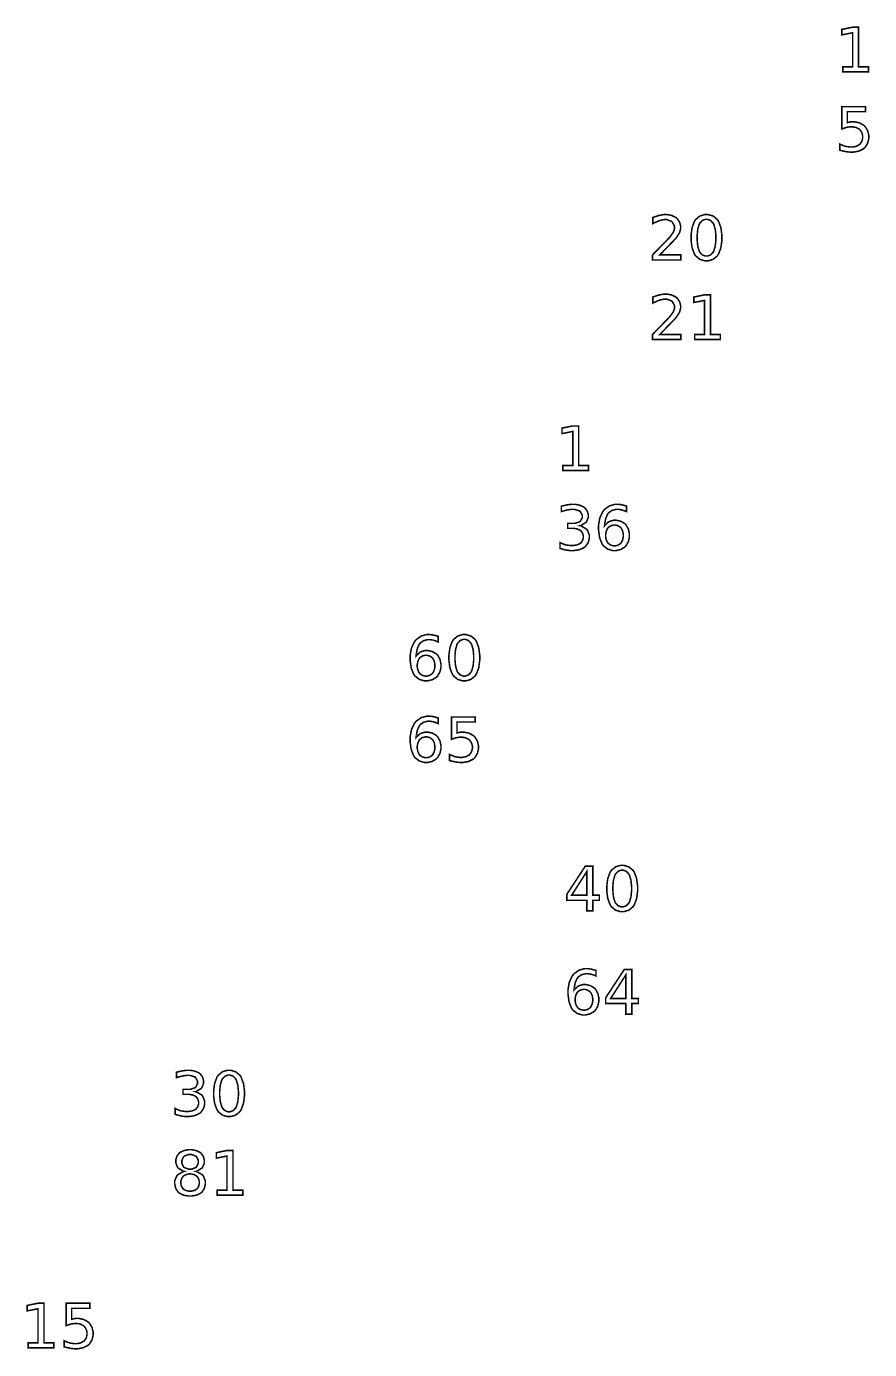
# Model space of a CAD drawing. Extents: x 0.2 to 50.1, y 1.6 to 26.7.
# Drawn here: x 6.41 to 12.15, y 15.24 to 24.24 of the extents above; entities that cross this region are included whole.
import ezdxf

# ---------------------------------------------------------------- set-up
doc = ezdxf.new("R2010")
doc.units = 0
doc.layers.get('0').update_dxf_attribs({"linetype": 'CONTINUOUS'})

msp = doc.modelspace()

# ---------------------------------------------------------------- linework, layer by layer
at = {"color": 1, "const_width": 0.010417}
for points in [[(11.9679, 23.9618), (12.0352, 23.9618), (12.0352, 24.1935), (11.962, 24.179), (11.962, 24.2162), (12.0347, 24.2311), (12.0757, 24.2311), (12.0757, 23.9618), (12.1428, 23.9618), (12.1428, 23.9272), (11.9679, 23.9272), (11.9679, 23.9618)], [(11.9612, 23.6911), (12.1226, 23.6911), (12.1226, 23.6564), (11.9989, 23.6564), (11.9989, 23.5819), (12.0004, 23.5825), (12.0152, 23.5862), (12.0167, 23.5865), (12.0182, 23.5868), (12.0305, 23.5881), (12.0347, 23.5881), (12.0461, 23.5881), (12.0802, 23.5811), (12.1102, 23.5647), (12.1152, 23.56), (12.1202, 23.5554), (12.1375, 23.5274), (12.145, 23.4954), (12.145, 23.4847), (12.145, 23.4739), (12.1373, 23.4413), (12.1195, 23.4132), (12.1144, 23.4086), (12.1093, 23.404), (12.0776, 23.3882), (12.0407, 23.3814), (12.0284, 23.3814), (12.0187, 23.3814), (11.9926, 23.3842), (11.9894, 23.3847), (11.9861, 23.3853), (11.9519, 23.3933), (11.9483, 23.3944), (11.9483, 23.4357), (11.9514, 23.434), (11.9831, 23.4217), (11.9863, 23.4207), (11.9896, 23.42), (12.0181, 23.416), (12.0276, 23.416), (12.0354, 23.416), (12.059, 23.4206), (12.0797, 23.4314), (12.0831, 23.4344), (12.0865, 23.4375), (12.0985, 23.4564), (12.1037, 23.4776), (12.1037, 23.4847), (12.1037, 23.4918), (12.0985, 23.5132), (12.0865, 23.5318), (12.0831, 23.5349), (12.0797, 23.5381), (12.059, 23.5489), (12.0354, 23.5536), (12.0276, 23.5536), (12.0193, 23.5536), (11.9973, 23.5506), (11.9946, 23.5499), (11.9919, 23.5493), (11.964, 23.5399), (11.9612, 23.5386), (11.9612, 23.6911)], [(10.723, 22.6821), (10.8664, 22.6821), (10.8664, 22.6476), (10.6737, 22.6476), (10.6737, 22.6821), (10.6776, 22.6861), (10.7012, 22.7106), (10.7306, 22.7404), (10.7373, 22.7472), (10.744, 22.754), (10.7702, 22.7807), (10.7863, 22.7978), (10.7881, 22.7997), (10.7913, 22.8033), (10.8143, 22.8347), (10.8157, 22.8372), (10.8169, 22.8399), (10.8237, 22.8606), (10.8237, 22.8674), (10.8237, 22.8772), (10.8093, 22.9044), (10.8065, 22.9069), (10.8037, 22.9094), (10.7726, 22.9224), (10.7623, 22.9224), (10.7521, 22.9224), (10.725, 22.9167), (10.7215, 22.9156), (10.7179, 22.9144), (10.6797, 22.8975), (10.6757, 22.8951), (10.6757, 22.9367), (10.6798, 22.9383), (10.7183, 22.9508), (10.7219, 22.9517), (10.7255, 22.9525), (10.7526, 22.9568), (10.7616, 22.9568), (10.7721, 22.9568), (10.8039, 22.9508), (10.832, 22.9371), (10.8367, 22.9332), (10.8414, 22.9293), (10.8578, 22.9057), (10.8649, 22.8792), (10.8649, 22.8703), (10.8649, 22.8614), (10.8589, 22.8375), (10.8578, 22.8346), (10.8566, 22.8318), (10.8354, 22.7989), (10.8324, 22.7951), (10.8315, 22.7942), (10.8216, 22.7838), (10.8044, 22.7658), (10.7998, 22.7611), (10.7953, 22.7564), (10.767, 22.7272), (10.7312, 22.6906), (10.723, 22.6821)], [(11.0408, 22.9568), (11.052, 22.9568), (11.0859, 22.9467), (11.1144, 22.9232), (11.1189, 22.9164), (11.1234, 22.9097), (11.1391, 22.8669), (11.1458, 22.816), (11.1458, 22.799), (11.1458, 22.7822), (11.1391, 22.7315), (11.1234, 22.6887), (11.1189, 22.6821), (11.1144, 22.6754), (11.0859, 22.6518), (11.052, 22.6417), (11.0408, 22.6417), (11.0295, 22.6417), (10.9958, 22.6518), (10.9673, 22.6754), (10.9629, 22.6821), (10.9584, 22.6887), (10.9427, 22.7315), (10.936, 22.7822), (10.936, 22.799), (10.936, 22.816), (10.9427, 22.8669), (10.9584, 22.9097), (10.9629, 22.9164), (10.9673, 22.9232), (10.9958, 22.9467), (11.0295, 22.9568), (11.0408, 22.9568)], [(11.0408, 22.9243), (11.0338, 22.9243), (11.013, 22.9164), (10.9957, 22.8982), (10.9931, 22.8931), (10.9904, 22.8878), (10.9811, 22.8539), (10.9772, 22.8128), (10.9772, 22.799), (10.9772, 22.7854), (10.9811, 22.7446), (10.9904, 22.7107), (10.9931, 22.7056), (10.9957, 22.7003), (11.013, 22.6821), (11.0338, 22.6743), (11.0408, 22.6743), (11.0478, 22.6743), (11.0688, 22.6821), (11.0861, 22.7003), (11.0888, 22.7056), (11.0914, 22.7107), (11.1008, 22.7446), (11.1048, 22.7854), (11.1048, 22.799), (11.1048, 22.8128), (11.1008, 22.8539), (11.0914, 22.8878), (11.0888, 22.8931), (11.0861, 22.8982), (11.0688, 22.9164), (11.0478, 22.9243), (11.0408, 22.9243)], [(10.723, 22.1408), (10.8664, 22.1408), (10.8664, 22.1064), (10.6737, 22.1064), (10.6737, 22.1408), (10.6776, 22.145), (10.7012, 22.1693), (10.7306, 22.1992), (10.7373, 22.206), (10.744, 22.2128), (10.7702, 22.2396), (10.7863, 22.2565), (10.7881, 22.2585), (10.7913, 22.2622), (10.8143, 22.2935), (10.8157, 22.2961), (10.8169, 22.2986), (10.8237, 22.3193), (10.8237, 22.3263), (10.8237, 22.3361), (10.8093, 22.3632), (10.8065, 22.3657), (10.8037, 22.3683), (10.7726, 22.3811), (10.7623, 22.3811), (10.7521, 22.3811), (10.725, 22.3756), (10.7215, 22.3744), (10.7179, 22.3733), (10.6797, 22.3563), (10.6757, 22.354), (10.6757, 22.3954), (10.6798, 22.3971), (10.7183, 22.4096), (10.7219, 22.4104), (10.7255, 22.4112), (10.7526, 22.4157), (10.7616, 22.4157), (10.7721, 22.4157), (10.8039, 22.4097), (10.832, 22.396), (10.8367, 22.3919), (10.8414, 22.3881), (10.8578, 22.3646), (10.8649, 22.3379), (10.8649, 22.329), (10.8649, 22.3201), (10.8589, 22.2962), (10.8578, 22.2935), (10.8566, 22.2907), (10.8354, 22.2578), (10.8324, 22.254), (10.8315, 22.2529), (10.8216, 22.2425), (10.8044, 22.2246), (10.7998, 22.2199), (10.7953, 22.2153), (10.767, 22.186), (10.7312, 22.1493), (10.723, 22.1408)], [(10.9601, 22.1408), (11.0273, 22.1408), (11.0273, 22.3726), (10.9542, 22.3582), (10.9542, 22.3954), (11.0269, 22.4103), (11.0679, 22.4103), (11.0679, 22.1408), (11.135, 22.1408), (11.135, 22.1064), (10.9601, 22.1064), (10.9601, 22.1408)], [(10.0638, 21.2493), (10.1311, 21.2493), (10.1311, 21.4811), (10.0579, 21.4665), (10.0579, 21.5039), (10.1306, 21.5186), (10.1717, 21.5186), (10.1717, 21.2493), (10.2387, 21.2493), (10.2387, 21.2149), (10.0638, 21.2149), (10.0638, 21.2493)], [(10.1812, 20.8401), (10.1861, 20.839), (10.2244, 20.8172), (10.2272, 20.8139), (10.23, 20.8106), (10.2439, 20.7761), (10.2439, 20.7646), (10.2439, 20.7547), (10.2361, 20.7247), (10.218, 20.699), (10.2129, 20.695), (10.2077, 20.6908), (10.1755, 20.6765), (10.1376, 20.6704), (10.125, 20.6704), (10.1152, 20.6704), (10.0891, 20.6736), (10.0857, 20.6743), (10.0824, 20.675), (10.0474, 20.6842), (10.0438, 20.6854), (10.0438, 20.7251), (10.0467, 20.7235), (10.078, 20.7108), (10.0814, 20.7099), (10.0847, 20.709), (10.1141, 20.7049), (10.1239, 20.7049), (10.1324, 20.7049), (10.1579, 20.7088), (10.1794, 20.7176), (10.1827, 20.7201), (10.1861, 20.7228), (10.1979, 20.7389), (10.2029, 20.7582), (10.2029, 20.7646), (10.2029, 20.7706), (10.1982, 20.7885), (10.1872, 20.804), (10.184, 20.8065), (10.1809, 20.809), (10.1616, 20.8179), (10.1392, 20.8217), (10.1317, 20.8217), (10.0964, 20.8217), (10.0964, 20.8556), (10.1335, 20.8556), (10.145, 20.8556), (10.177, 20.8657), (10.1797, 20.8676), (10.1824, 20.8697), (10.196, 20.8944), (10.196, 20.9026), (10.196, 20.9115), (10.182, 20.9364), (10.1793, 20.9385), (10.1765, 20.9406), (10.1429, 20.951), (10.1317, 20.951), (10.1227, 20.951), (10.0987, 20.9479), (10.0955, 20.9474), (10.0922, 20.9467), (10.0568, 20.9371), (10.053, 20.9358), (10.053, 20.9725), (10.0569, 20.9736), (10.0934, 20.9817), (10.0968, 20.9822), (10.1002, 20.9828), (10.1266, 20.9856), (10.1354, 20.9856), (10.1459, 20.9856), (10.1773, 20.9801), (10.2049, 20.9678), (10.2094, 20.9643), (10.214, 20.9607), (10.2299, 20.9393), (10.2368, 20.9149), (10.2368, 20.9068), (10.2368, 20.8961), (10.2246, 20.8671), (10.2222, 20.8642), (10.2198, 20.8614), (10.1857, 20.8412), (10.1812, 20.8401)], [(10.4966, 20.9733), (10.4966, 20.9358), (10.494, 20.9371), (10.4678, 20.9464), (10.4652, 20.9471), (10.4626, 20.9478), (10.4413, 20.951), (10.4341, 20.951), (10.4251, 20.951), (10.3981, 20.9442), (10.3754, 20.9281), (10.3718, 20.9235), (10.3683, 20.9189), (10.3551, 20.889), (10.348, 20.8499), (10.3475, 20.8406), (10.3495, 20.8435), (10.3745, 20.866), (10.3775, 20.8675), (10.3805, 20.869), (10.4082, 20.8769), (10.4174, 20.8769), (10.4276, 20.8769), (10.4583, 20.87), (10.4852, 20.8539), (10.4897, 20.8492), (10.4941, 20.8446), (10.5097, 20.8165), (10.5164, 20.7844), (10.5164, 20.7737), (10.5164, 20.7632), (10.5094, 20.7315), (10.4932, 20.7033), (10.4886, 20.6986), (10.484, 20.6939), (10.4564, 20.6775), (10.4253, 20.6704), (10.415, 20.6704), (10.4034, 20.6704), (10.3685, 20.6806), (10.339, 20.704), (10.3343, 20.7108), (10.3296, 20.7175), (10.3134, 20.7601), (10.3065, 20.8108), (10.3065, 20.8278), (10.3065, 20.844), (10.315, 20.8925), (10.3349, 20.9354), (10.3406, 20.9425), (10.3463, 20.9497), (10.3806, 20.9747), (10.4194, 20.9856), (10.4324, 20.9856), (10.4402, 20.9856), (10.461, 20.9831), (10.4637, 20.9825), (10.4663, 20.9819), (10.4938, 20.9744), (10.4966, 20.9733)], [(10.415, 20.8444), (10.4088, 20.8444), (10.3901, 20.8397), (10.3737, 20.8288), (10.371, 20.8256), (10.3683, 20.8224), (10.3589, 20.8032), (10.3549, 20.7811), (10.3549, 20.7737), (10.3549, 20.7664), (10.3589, 20.7443), (10.3683, 20.725), (10.371, 20.7218), (10.3737, 20.7188), (10.3901, 20.7076), (10.4088, 20.7029), (10.415, 20.7029), (10.4212, 20.7029), (10.4397, 20.7076), (10.4559, 20.7188), (10.4587, 20.7218), (10.4614, 20.725), (10.4709, 20.7443), (10.4749, 20.7664), (10.4749, 20.7737), (10.4749, 20.7811), (10.4709, 20.8032), (10.4614, 20.8224), (10.4587, 20.8256), (10.4559, 20.8288), (10.4397, 20.8397), (10.4212, 20.8444), (10.415, 20.8444)], [(9.21474, 20.0872), (9.21474, 20.0497), (9.21213, 20.051), (9.18588, 20.0603), (9.18326, 20.061), (9.18067, 20.0617), (9.15935, 20.0649), (9.15224, 20.0649), (9.14324, 20.0649), (9.11621, 20.0581), (9.09353, 20.0419), (9.08996, 20.0374), (9.08637, 20.0328), (9.07319, 20.0029), (9.06614, 19.9638), (9.06565, 19.9544), (9.0676, 19.9574), (9.09256, 19.9799), (9.0956, 19.9814), (9.09864, 19.9829), (9.12631, 19.9908), (9.13553, 19.9908), (9.14572, 19.9908), (9.17643, 19.9839), (9.20335, 19.9678), (9.20779, 19.9631), (9.21224, 19.9585), (9.22781, 19.9303), (9.23449, 19.8983), (9.23449, 19.8876), (9.23449, 19.8771), (9.22749, 19.8454), (9.21132, 19.8172), (9.20671, 19.8125), (9.2021, 19.8078), (9.17449, 19.7914), (9.14344, 19.7843), (9.13314, 19.7843), (9.12147, 19.7843), (9.08658, 19.7944), (9.05707, 19.8179), (9.0524, 19.8247), (9.04775, 19.8314), (9.03153, 19.874), (9.02463, 19.9247), (9.02463, 19.9417), (9.02463, 19.9578), (9.0331, 20.0064), (9.053, 20.0493), (9.05871, 20.0564), (9.0644, 20.0636), (9.09874, 20.0886), (9.13753, 20.0994), (9.1505, 20.0994), (9.15831, 20.0994), (9.17914, 20.0969), (9.18175, 20.0964), (9.18435, 20.0958), (9.21186, 20.0883), (9.21474, 20.0872)], [(9.39324, 20.0994), (9.40446, 20.0994), (9.43832, 20.0893), (9.46685, 20.0657), (9.47136, 20.059), (9.47581, 20.0524), (9.49149, 20.0094), (9.49826, 19.9586), (9.49826, 19.9417), (9.49826, 19.9247), (9.49149, 19.874), (9.47581, 19.8314), (9.47136, 19.8247), (9.46685, 19.8179), (9.43832, 19.7944), (9.40446, 19.7843), (9.39324, 19.7843), (9.38194, 19.7843), (9.34819, 19.7944), (9.31976, 19.8179), (9.31532, 19.8247), (9.31082, 19.8314), (9.29508, 19.874), (9.28842, 19.9247), (9.28842, 19.9417), (9.28842, 19.9586), (9.29508, 20.0094), (9.31082, 20.0524), (9.31532, 20.059), (9.31976, 20.0657), (9.34819, 20.0893), (9.38194, 20.0994), (9.39324, 20.0994)], [(9.39324, 20.0668), (9.38624, 20.0668), (9.3654, 20.059), (9.34814, 20.0408), (9.34549, 20.0356), (9.34283, 20.0304), (9.33356, 19.9965), (9.32964, 19.9554), (9.32964, 19.9417), (9.32964, 19.9281), (9.33356, 19.8871), (9.34283, 19.8533), (9.34549, 19.8481), (9.34814, 19.8429), (9.3654, 19.8247), (9.38624, 19.8168), (9.39324, 19.8168), (9.40022, 19.8168), (9.42122, 19.8247), (9.43853, 19.8429), (9.44119, 19.8481), (9.44385, 19.8533), (9.45318, 19.8871), (9.45725, 19.9281), (9.45725, 19.9417), (9.45725, 19.9554), (9.45318, 19.9965), (9.44385, 20.0304), (9.44119, 20.0356), (9.43853, 20.0408), (9.42122, 20.059), (9.40022, 20.0668), (9.39324, 20.0668)], [(9.13314, 19.9583), (9.1269, 19.9583), (9.10818, 19.9536), (9.09179, 19.9426), (9.08908, 19.9394), (9.08637, 19.9363), (9.07699, 19.9171), (9.07303, 19.895), (9.07303, 19.8876), (9.07303, 19.8803), (9.07699, 19.8582), (9.08637, 19.8389), (9.08908, 19.8357), (9.09179, 19.8326), (9.10818, 19.8215), (9.1269, 19.8168), (9.13314, 19.8168), (9.13926, 19.8168), (9.15776, 19.8215), (9.17404, 19.8326), (9.17676, 19.8357), (9.17947, 19.8389), (9.18896, 19.8582), (9.19303, 19.8803), (9.19303, 19.8876), (9.19303, 19.895), (9.18896, 19.9171), (9.17947, 19.9363), (9.17676, 19.9394), (9.17404, 19.9426), (9.15776, 19.9536), (9.13926, 19.9583), (9.13314, 19.9583)], [(9.21474, 19.5321), (9.21474, 19.4946), (9.21213, 19.4958), (9.18588, 19.5051), (9.18326, 19.5058), (9.18067, 19.5064), (9.15935, 19.5097), (9.15224, 19.5097), (9.14324, 19.5097), (9.11621, 19.5028), (9.09353, 19.4868), (9.08996, 19.4821), (9.08637, 19.4776), (9.07319, 19.4478), (9.06614, 19.4085), (9.06565, 19.3993), (9.0676, 19.4022), (9.09256, 19.4246), (9.0956, 19.4261), (9.09864, 19.4278), (9.12631, 19.4357), (9.13553, 19.4357), (9.14572, 19.4357), (9.17643, 19.4288), (9.20335, 19.4126), (9.20779, 19.4079), (9.21224, 19.4033), (9.22781, 19.3751), (9.23449, 19.3431), (9.23449, 19.3324), (9.23449, 19.3219), (9.22749, 19.2901), (9.21132, 19.2621), (9.20671, 19.2574), (9.2021, 19.2526), (9.17449, 19.2361), (9.14344, 19.2292), (9.13314, 19.2292), (9.12147, 19.2292), (9.08658, 19.2392), (9.05707, 19.2628), (9.0524, 19.2694), (9.04775, 19.2763), (9.03153, 19.3189), (9.02463, 19.3696), (9.02463, 19.3864), (9.02463, 19.4026), (9.0331, 19.4511), (9.053, 19.4942), (9.05871, 19.5012), (9.0644, 19.5085), (9.09874, 19.5335), (9.13753, 19.5442), (9.1505, 19.5442), (9.15831, 19.5442), (9.17914, 19.5417), (9.18175, 19.5411), (9.18435, 19.5407), (9.21186, 19.5331), (9.21474, 19.5321)], [(9.30578, 19.5388), (9.46724, 19.5388), (9.46724, 19.504), (9.34353, 19.504), (9.34353, 19.4296), (9.345, 19.4301), (9.35981, 19.434), (9.36133, 19.4342), (9.36279, 19.4344), (9.37517, 19.4357), (9.37935, 19.4357), (9.39068, 19.4357), (9.42481, 19.4288), (9.45486, 19.4124), (9.45985, 19.4078), (9.46479, 19.4031), (9.4821, 19.375), (9.48958, 19.3431), (9.48958, 19.3324), (9.48958, 19.3215), (9.48193, 19.2889), (9.46408, 19.2608), (9.45899, 19.2562), (9.45389, 19.2518), (9.42225, 19.2358), (9.38531, 19.2292), (9.37304, 19.2292), (9.36328, 19.2292), (9.33724, 19.2318), (9.33399, 19.2324), (9.33068, 19.2329), (9.2965, 19.2411), (9.29297, 19.2421), (9.29297, 19.2833), (9.29601, 19.2818), (9.32769, 19.2693), (9.33094, 19.2683), (9.33421, 19.2676), (9.36268, 19.2636), (9.37218, 19.2636), (9.37999, 19.2636), (9.4036, 19.2682), (9.42432, 19.279), (9.42774, 19.2821), (9.43115, 19.2853), (9.44314, 19.304), (9.44835, 19.3253), (9.44835, 19.3324), (9.44835, 19.3396), (9.44314, 19.3608), (9.43115, 19.3794), (9.42774, 19.3825), (9.42432, 19.3857), (9.4036, 19.3965), (9.37999, 19.4013), (9.37218, 19.4013), (9.36393, 19.4013), (9.3419, 19.3982), (9.33919, 19.3975), (9.33649, 19.3969), (9.3086, 19.3875), (9.30578, 19.3863), (9.30578, 19.5388)], [(9.13314, 19.4032), (9.1269, 19.4032), (9.10818, 19.3985), (9.09179, 19.3874), (9.08908, 19.3843), (9.08637, 19.3811), (9.07699, 19.3618), (9.07303, 19.3397), (9.07303, 19.3324), (9.07303, 19.3251), (9.07699, 19.3031), (9.08637, 19.2838), (9.08908, 19.2806), (9.09179, 19.2774), (9.10818, 19.2664), (9.1269, 19.2617), (9.13314, 19.2617), (9.13926, 19.2617), (9.15776, 19.2664), (9.17404, 19.2774), (9.17676, 19.2806), (9.17947, 19.2838), (9.18896, 19.3031), (9.19303, 19.3251), (9.19303, 19.3324), (9.19303, 19.3397), (9.18896, 19.3618), (9.17947, 19.3811), (9.17676, 19.3843), (9.17404, 19.3874), (9.15776, 19.3985), (9.13926, 19.4032), (9.13314, 19.4032)], [(10.2164, 18.5237), (10.2681, 18.5237), (10.2681, 18.3258), (10.3115, 18.3258), (10.3115, 18.2915), (10.2681, 18.2915), (10.2681, 18.2199), (10.2273, 18.2199), (10.2273, 18.2915), (10.0901, 18.2915), (10.0901, 18.3312), (10.2164, 18.5237)], [(10.2273, 18.4879), (10.1235, 18.3258), (10.2273, 18.3258), (10.2273, 18.4879)], [(10.4674, 18.5292), (10.4786, 18.5292), (10.5125, 18.519), (10.541, 18.4956), (10.5455, 18.4887), (10.55, 18.4821), (10.5657, 18.4393), (10.5724, 18.3883), (10.5724, 18.3714), (10.5724, 18.3544), (10.5657, 18.3039), (10.55, 18.2611), (10.5455, 18.2544), (10.541, 18.2476), (10.5125, 18.2242), (10.4786, 18.214), (10.4674, 18.214), (10.4561, 18.214), (10.4224, 18.2242), (10.3939, 18.2476), (10.3895, 18.2544), (10.385, 18.2611), (10.3693, 18.3039), (10.3626, 18.3544), (10.3626, 18.3714), (10.3626, 18.3883), (10.3693, 18.4393), (10.385, 18.4821), (10.3895, 18.4887), (10.3939, 18.4956), (10.4224, 18.519), (10.4561, 18.5292), (10.4674, 18.5292)], [(10.4674, 18.4965), (10.4604, 18.4965), (10.4396, 18.4887), (10.4223, 18.4706), (10.4197, 18.4653), (10.417, 18.4601), (10.4077, 18.4262), (10.4038, 18.3851), (10.4038, 18.3714), (10.4038, 18.3578), (10.4077, 18.3168), (10.417, 18.2831), (10.4197, 18.2778), (10.4223, 18.2726), (10.4396, 18.2544), (10.4604, 18.2465), (10.4674, 18.2465), (10.4744, 18.2465), (10.4954, 18.2544), (10.5127, 18.2726), (10.5153, 18.2778), (10.518, 18.2831), (10.5273, 18.3168), (10.5314, 18.3578), (10.5314, 18.3714), (10.5314, 18.3851), (10.5273, 18.4262), (10.518, 18.4601), (10.5153, 18.4653), (10.5127, 18.4706), (10.4954, 18.4887), (10.4744, 18.4965), (10.4674, 18.4965)], [(10.2889, 17.8143), (10.2889, 17.7768), (10.2863, 17.7781), (10.26, 17.7875), (10.2574, 17.7881), (10.2548, 17.7888), (10.2335, 17.7919), (10.2264, 17.7919), (10.2174, 17.7919), (10.1904, 17.7851), (10.1677, 17.769), (10.1641, 17.7644), (10.1605, 17.7599), (10.1473, 17.73), (10.1403, 17.6908), (10.1398, 17.6815), (10.1418, 17.6844), (10.1667, 17.7069), (10.1698, 17.7085), (10.1728, 17.7101), (10.2005, 17.7181), (10.2097, 17.7181), (10.2199, 17.7181), (10.2506, 17.7111), (10.2775, 17.6949), (10.282, 17.6903), (10.2864, 17.6856), (10.302, 17.6575), (10.3087, 17.6254), (10.3087, 17.6147), (10.3087, 17.6042), (10.3017, 17.5725), (10.2855, 17.5443), (10.2809, 17.5396), (10.2763, 17.535), (10.2486, 17.5185), (10.2176, 17.5114), (10.2073, 17.5114), (10.1956, 17.5114), (10.1607, 17.5215), (10.1312, 17.545), (10.1266, 17.5518), (10.1219, 17.5585), (10.1057, 17.6013), (10.0988, 17.6518), (10.0988, 17.6688), (10.0988, 17.685), (10.1073, 17.7335), (10.1272, 17.7764), (10.1329, 17.7835), (10.1386, 17.7907), (10.1729, 17.8157), (10.2117, 17.8265), (10.2247, 17.8265), (10.2325, 17.8265), (10.2533, 17.824), (10.2559, 17.8235), (10.2585, 17.8229), (10.286, 17.8154), (10.2889, 17.8143)], [(10.4817, 17.8211), (10.5334, 17.8211), (10.5334, 17.6232), (10.5768, 17.6232), (10.5768, 17.5889), (10.5334, 17.5889), (10.5334, 17.5172), (10.4926, 17.5172), (10.4926, 17.5889), (10.3554, 17.5889), (10.3554, 17.6286), (10.4817, 17.8211)], [(10.4926, 17.7853), (10.3888, 17.6232), (10.4926, 17.6232), (10.4926, 17.7853)], [(10.2073, 17.6854), (10.2011, 17.6854), (10.1823, 17.6807), (10.166, 17.6697), (10.1633, 17.6665), (10.1605, 17.6635), (10.1512, 17.6442), (10.1472, 17.6221), (10.1472, 17.6147), (10.1472, 17.6074), (10.1512, 17.5853), (10.1605, 17.566), (10.1633, 17.5628), (10.166, 17.5597), (10.1823, 17.5486), (10.2011, 17.5439), (10.2073, 17.5439), (10.2134, 17.5439), (10.2319, 17.5486), (10.2482, 17.5597), (10.2509, 17.5628), (10.2536, 17.566), (10.2631, 17.5853), (10.2672, 17.6074), (10.2672, 17.6147), (10.2672, 17.6221), (10.2631, 17.6442), (10.2536, 17.6635), (10.2509, 17.6665), (10.2482, 17.6697), (10.2319, 17.6807), (10.2134, 17.6854), (10.2073, 17.6854)], [(7.56392, 16.9897), (7.56879, 16.9886), (7.60715, 16.9668), (7.60992, 16.9635), (7.61268, 16.9601), (7.62663, 16.9257), (7.62663, 16.9142), (7.62663, 16.9043), (7.61882, 16.8743), (7.60075, 16.8486), (7.5956, 16.8444), (7.59044, 16.8404), (7.55817, 16.8261), (7.52029, 16.82), (7.50771, 16.82), (7.49789, 16.82), (7.47179, 16.8232), (7.46843, 16.8239), (7.46506, 16.8246), (7.43012, 16.8338), (7.42654, 16.835), (7.42654, 16.8747), (7.42936, 16.8731), (7.46067, 16.8604), (7.46408, 16.8594), (7.46744, 16.8586), (7.49681, 16.8544), (7.50662, 16.8544), (7.51508, 16.8544), (7.54058, 16.8583), (7.56207, 16.8672), (7.56543, 16.8697), (7.56879, 16.8722), (7.58057, 16.8885), (7.58561, 16.9078), (7.58561, 16.9142), (7.58561, 16.9201), (7.58089, 16.9381), (7.56988, 16.9536), (7.56674, 16.9561), (7.56358, 16.9586), (7.54428, 16.9675), (7.52186, 16.9713), (7.51443, 16.9713), (7.47906, 16.9713), (7.47906, 17.0051), (7.51617, 17.0051), (7.52772, 17.0051), (7.55968, 17.0153), (7.56239, 17.0172), (7.56511, 17.0193), (7.57867, 17.044), (7.57867, 17.0522), (7.57867, 17.0611), (7.56472, 17.086), (7.56196, 17.0881), (7.55919, 17.0901), (7.52561, 17.1006), (7.51443, 17.1006), (7.50538, 17.1006), (7.48139, 17.0975), (7.47819, 17.0969), (7.47493, 17.0963), (7.43951, 17.0867), (7.43565, 17.0854), (7.43565, 17.1221), (7.43956, 17.1232), (7.47607, 17.1312), (7.47949, 17.1318), (7.48292, 17.1324), (7.50928, 17.1351), (7.51812, 17.1351), (7.5286, 17.1351), (7.56, 17.1297), (7.58757, 17.1174), (7.59212, 17.1139), (7.59668, 17.1103), (7.61263, 17.0888), (7.61947, 17.0644), (7.61947, 17.0563), (7.61947, 17.0457), (7.60732, 17.0167), (7.60493, 17.0137), (7.60254, 17.011), (7.56836, 16.9908), (7.56392, 16.9897)], [(7.79254, 17.1351), (7.80376, 17.1351), (7.83763, 17.125), (7.86615, 17.1014), (7.87067, 17.0947), (7.87511, 17.0881), (7.89079, 17.0451), (7.89757, 16.9943), (7.89757, 16.9774), (7.89757, 16.9604), (7.89079, 16.9097), (7.87511, 16.8671), (7.87067, 16.8604), (7.86615, 16.8536), (7.83763, 16.8301), (7.80376, 16.82), (7.79254, 16.82), (7.78125, 16.82), (7.7475, 16.8301), (7.71907, 16.8536), (7.71463, 16.8604), (7.71013, 16.8671), (7.69439, 16.9097), (7.68772, 16.9604), (7.68772, 16.9774), (7.68772, 16.9943), (7.69439, 17.0451), (7.71013, 17.0881), (7.71463, 17.0947), (7.71907, 17.1014), (7.7475, 17.125), (7.78125, 17.1351), (7.79254, 17.1351)], [(7.79254, 17.1025), (7.78554, 17.1025), (7.76471, 17.0947), (7.74744, 17.0765), (7.74479, 17.0713), (7.74214, 17.0661), (7.73286, 17.0322), (7.72894, 16.9911), (7.72894, 16.9774), (7.72894, 16.9638), (7.73286, 16.9228), (7.74214, 16.889), (7.74479, 16.8838), (7.74744, 16.8786), (7.76471, 16.8604), (7.78554, 16.8525), (7.79254, 16.8525), (7.79953, 16.8525), (7.82053, 16.8604), (7.83783, 16.8786), (7.8405, 16.8838), (7.84315, 16.889), (7.85249, 16.9228), (7.85656, 16.9638), (7.85656, 16.9774), (7.85656, 16.9911), (7.85249, 17.0322), (7.84315, 17.0661), (7.8405, 17.0713), (7.83783, 17.0765), (7.82053, 17.0947), (7.79953, 17.1025), (7.79254, 17.1025)], [(7.48622, 16.4472), (7.48178, 16.4482), (7.44743, 16.4688), (7.44499, 16.4717), (7.44249, 16.4747), (7.43024, 16.5057), (7.43024, 16.516), (7.43024, 16.5242), (7.43664, 16.5486), (7.45171, 16.57), (7.45606, 16.5735), (7.46039, 16.5771), (7.48682, 16.5894), (7.51708, 16.5947), (7.52724, 16.5947), (7.53733, 16.5947), (7.56765, 16.5894), (7.59407, 16.5771), (7.59842, 16.5735), (7.60275, 16.57), (7.61794, 16.5486), (7.62446, 16.5242), (7.62446, 16.516), (7.62446, 16.5049), (7.61214, 16.4747), (7.60969, 16.4717), (7.60721, 16.4688), (7.57303, 16.4482), (7.56868, 16.4472), (7.57363, 16.446), (7.61214, 16.4233), (7.6149, 16.42), (7.61762, 16.4167), (7.6314, 16.3825), (7.6314, 16.371), (7.6314, 16.3613), (7.62463, 16.3318), (7.60894, 16.3071), (7.60449, 16.3031), (7.59999, 16.2992), (7.57167, 16.2854), (7.53831, 16.2796), (7.52724, 16.2796), (7.51611, 16.2796), (7.48281, 16.2854), (7.45449, 16.2992), (7.44997, 16.3031), (7.44547, 16.3071), (7.42974, 16.3318), (7.42307, 16.3613), (7.42307, 16.371), (7.42307, 16.3832), (7.43696, 16.4167), (7.43978, 16.42), (7.44254, 16.4233), (7.48122, 16.446), (7.48622, 16.4472)], [(7.47125, 16.5121), (7.47125, 16.5029), (7.48351, 16.4776), (7.486, 16.4754), (7.48844, 16.4732), (7.51753, 16.4621), (7.52724, 16.4621), (7.5376, 16.4621), (7.56619, 16.4732), (7.56868, 16.4754), (7.57118, 16.4776), (7.58365, 16.5035), (7.58365, 16.5121), (7.58365, 16.5213), (7.57118, 16.5468), (7.56868, 16.5489), (7.56619, 16.5511), (7.53694, 16.5622), (7.52724, 16.5622), (7.51693, 16.5622), (7.48844, 16.5511), (7.486, 16.5489), (7.48351, 16.5468), (7.47125, 16.5207), (7.47125, 16.5121)], [(7.71181, 16.32), (7.77908, 16.32), (7.77908, 16.5518), (7.70594, 16.5372), (7.70594, 16.5746), (7.77865, 16.5893), (7.81967, 16.5893), (7.81967, 16.32), (7.88672, 16.32), (7.88672, 16.2854), (7.71181, 16.2854), (7.71181, 16.32)], [(7.52724, 16.4299), (7.52067, 16.4299), (7.50103, 16.4258), (7.484, 16.4167), (7.48122, 16.4139), (7.4784, 16.4114), (7.46864, 16.3954), (7.46451, 16.3771), (7.46451, 16.371), (7.46451, 16.3649), (7.46864, 16.3464), (7.4784, 16.3304), (7.48122, 16.3278), (7.484, 16.3251), (7.50103, 16.3161), (7.52067, 16.3122), (7.52724, 16.3122), (7.53375, 16.3122), (7.55344, 16.3161), (7.57064, 16.3251), (7.57346, 16.3278), (7.57628, 16.3304), (7.58615, 16.3465), (7.59039, 16.3649), (7.59039, 16.371), (7.59039, 16.3771), (7.58615, 16.3954), (7.57628, 16.4114), (7.57346, 16.4139), (7.57064, 16.4167), (7.5535, 16.4258), (7.53381, 16.4299), (7.52724, 16.4299)], [(6.4254, 15.2808), (6.49268, 15.2808), (6.49268, 15.5126), (6.41954, 15.4981), (6.41954, 15.5354), (6.49224, 15.5501), (6.53326, 15.5501), (6.53326, 15.2808), (6.60032, 15.2808), (6.60032, 15.2462), (6.4254, 15.2462), (6.4254, 15.2808)], [(6.68397, 15.5501), (6.84543, 15.5501), (6.84543, 15.5154), (6.72174, 15.5154), (6.72174, 15.441), (6.72319, 15.4415), (6.73801, 15.4453), (6.73953, 15.4456), (6.741, 15.4458), (6.75336, 15.4471), (6.75754, 15.4471), (6.76888, 15.4471), (6.803, 15.44), (6.83306, 15.4238), (6.83806, 15.419), (6.84299, 15.4144), (6.86029, 15.3864), (6.86778, 15.3544), (6.86778, 15.3438), (6.86778, 15.3329), (6.86014, 15.3001), (6.84229, 15.2721), (6.83718, 15.2676), (6.83208, 15.2631), (6.80046, 15.2472), (6.76351, 15.2404), (6.75125, 15.2404), (6.74149, 15.2404), (6.71544, 15.2432), (6.71218, 15.2438), (6.70888, 15.2443), (6.67469, 15.2524), (6.67117, 15.2535), (6.67117, 15.2947), (6.67421, 15.2931), (6.70589, 15.2806), (6.70915, 15.2797), (6.7124, 15.279), (6.74089, 15.275), (6.75038, 15.275), (6.75819, 15.275), (6.78179, 15.2796), (6.80251, 15.2904), (6.80593, 15.2935), (6.80935, 15.2965), (6.82135, 15.3153), (6.82656, 15.3367), (6.82656, 15.3438), (6.82656, 15.3508), (6.82135, 15.3721), (6.80935, 15.3908), (6.80593, 15.3939), (6.80251, 15.3971), (6.78179, 15.4079), (6.75819, 15.4125), (6.75038, 15.4125), (6.74214, 15.4125), (6.72011, 15.4094), (6.71739, 15.4089), (6.71468, 15.4082), (6.68679, 15.3989), (6.68397, 15.3976), (6.68397, 15.5501)]]:
    msp.add_lwpolyline(points, close=True, dxfattribs=at)

doc.saveas('drawing.dxf')
